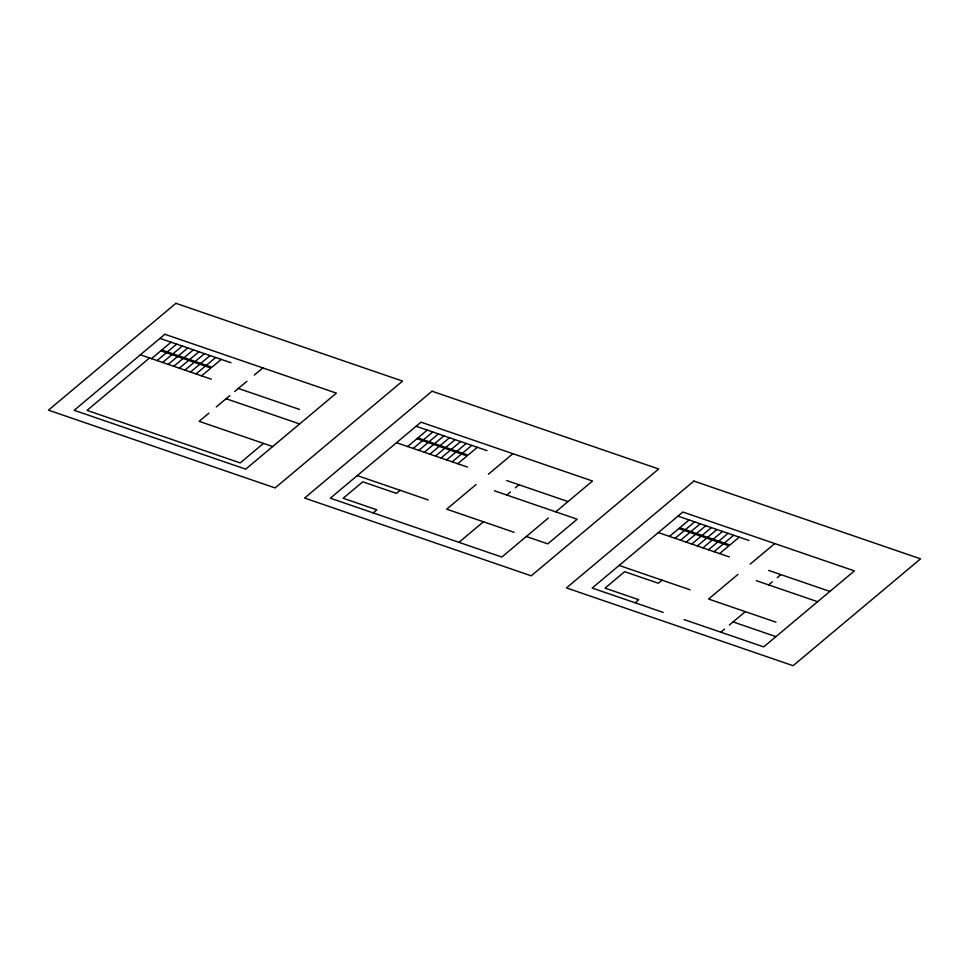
<?xml version="1.0" encoding="UTF-8"?>
<svg xmlns="http://www.w3.org/2000/svg" width="969" height="969" viewBox="0 0 969 969"><rect width="100%" height="100%" fill="white"/><g stroke="black" fill="none" stroke-linecap="round" stroke-linejoin="round"><path stroke-width="1.45" d="M149.541 357.973L87.04 410.371L240.191 462.916L263.471 443.402M151.491 358.639L171.101 342.202M157.063 360.553L166.377 352.752M167.358 351.929L176.673 344.116M162.635 362.467L171.949 354.654M172.93 353.842L182.245 346.03M168.206 364.38L177.521 356.568M178.502 355.744L187.804 347.944M173.766 366.294L183.08 358.482M184.062 357.658L193.376 349.857M179.338 368.196L188.652 360.395M189.633 359.572L198.948 351.759M184.909 370.11L194.224 362.297M195.205 361.485L204.52 353.673M190.481 372.023L199.796 364.211M200.777 363.387L210.079 355.587M196.041 373.937L205.355 366.125M206.336 365.301L215.651 357.5M201.613 375.839L210.927 368.038L160.806 350.839M221.223 359.402L211.908 367.215L161.787 350.015M208.953 413.109L199.154 421.333L272.664 446.552M216.305 406.944L229.786 395.643M234.692 391.537L246.95 381.265M254.302 375.1L262.878 367.905M407.622 446.539L427.232 430.103M413.194 448.453L422.508 440.641M423.489 439.817L432.804 432.004M418.765 450.355L428.08 442.554M429.061 441.731L438.363 433.918M424.325 452.269L433.64 444.456M434.621 443.645L443.935 435.832M429.897 454.182L439.211 446.37M440.192 445.546L449.507 437.746M435.469 456.096L444.783 448.284M445.764 447.46L455.079 439.66M373.186 512.904L376.868 509.827L343.171 498.26L362.781 481.823L396.466 493.391L400.149 490.302M441.04 457.998L450.355 450.197M451.336 449.374L460.638 441.561M446.6 459.912L455.914 452.111M456.896 451.288L466.21 443.475M452.172 461.825L461.486 454.013M462.467 453.189L471.782 445.389M457.743 463.739L467.058 455.927L416.936 438.727M477.354 447.303L468.039 455.103L417.918 437.903M476.118 484.524L446.697 509.173L514.079 532.296M488.376 474.241L512.88 453.698M506.739 495.026L510.421 491.949M515.326 487.843L518.996 484.754M458.943 542.337L483.458 521.782M548.393 518.003L501.821 557.042L330.308 498.187L420.994 422.169L592.519 481.024L555.746 511.85M669.494 536.402L689.104 519.965M675.066 538.304L684.38 530.503M685.362 529.68L694.676 521.867M680.626 540.217L689.94 532.417M690.921 531.593L700.236 523.781M686.197 542.131L695.512 534.319M696.493 533.507L705.807 525.695M691.769 544.045L701.084 536.232M702.065 535.409L711.379 527.608M697.341 545.959L706.655 538.146M707.636 537.323L716.951 529.51M635.058 602.766L638.728 599.69L605.044 588.122L624.654 571.686L658.339 583.253L662.021 580.165M702.9 547.86L712.215 540.06M713.196 539.236L722.511 531.424M708.472 549.774L717.787 541.962M718.768 541.15L728.082 533.338M714.044 551.688L723.359 543.875M724.34 543.052L733.654 535.251M719.616 553.602L728.93 545.789L678.809 528.589M739.226 537.165L729.911 544.966L679.79 527.766M737.99 574.375L708.569 599.036L775.951 622.159M750.236 564.103L774.752 543.561M768.611 584.888L772.293 581.812M777.186 577.694L780.869 574.617M720.815 632.2L724.497 629.111M729.391 625.005L745.331 611.645M159.97 338.387L230.925 362.733M416.089 426.275L487.044 450.621M677.961 516.138L748.916 540.484M140.36 354.824L211.315 379.17M238.374 388.46L299.627 409.475M396.491 442.712L467.446 467.058M506.751 480.551L568.004 501.567M658.351 532.575L729.306 556.921M768.623 570.414L829.876 591.429M226.116 398.731L299.615 423.95M494.493 490.823L577.185 519.202L547.776 543.863L526.337 536.499M756.365 580.685L817.618 601.713M357.27 475.585L428.225 499.943M619.143 565.448L690.098 589.794M733.073 621.916L775.951 636.633M663.135 612.396L592.18 588.05L682.866 512.032L854.379 570.886L763.693 646.904L684.066 619.579M175.91 303.309L48.45 410.153L275.099 487.928L402.547 381.096L175.91 303.309M164.863 334.281L74.177 410.299L245.702 469.153L336.388 393.135L164.863 334.281M432.029 391.21L304.581 498.054L531.23 575.828L658.678 468.984L432.029 391.21M693.901 481.072L566.453 587.904L793.09 665.691L920.55 558.847L693.901 481.072"/></g></svg>
